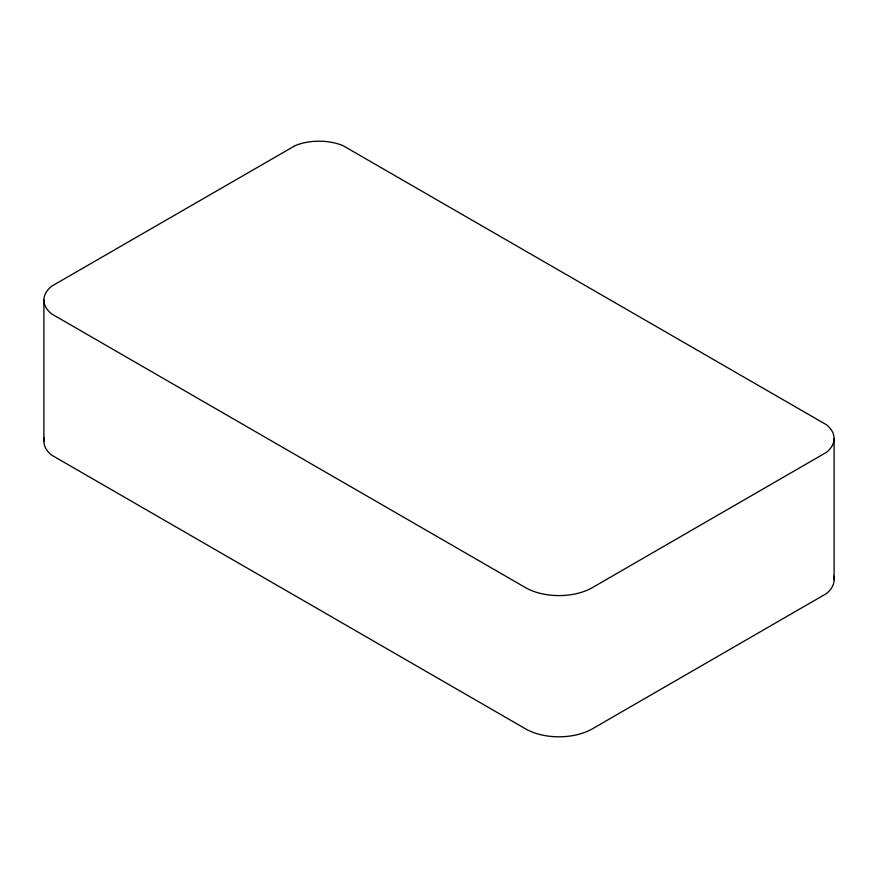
<?xml version="1.0" encoding="UTF-8"?>
<svg xmlns="http://www.w3.org/2000/svg" width="878" height="878" viewBox="0 0 878 878"><rect width="100%" height="100%" fill="white"/><g stroke="black" fill="none" stroke-linecap="round" stroke-linejoin="round"><path stroke-width="1.32" d="M834.1 438.55L834.1 579.765M43.9 300.056L43.9 441.272M833.606 576.111A41.156 23.761 0 0 1 826.483 593.539L591.871 729.124A47.39 27.361 0 0 1 526.021 729.124L51.517 455.045A41.156 23.761 0 0 1 44.394 437.617M295.206 145.594L51.517 286.283A41.156 23.761 0 0 0 51.517 313.83L526.021 587.909A47.39 27.361 0 0 0 591.871 587.909L826.483 452.324A41.156 23.761 0 0 0 826.483 424.776L342.914 145.594A41.156 23.761 0 0 0 295.206 145.594"/></g></svg>
